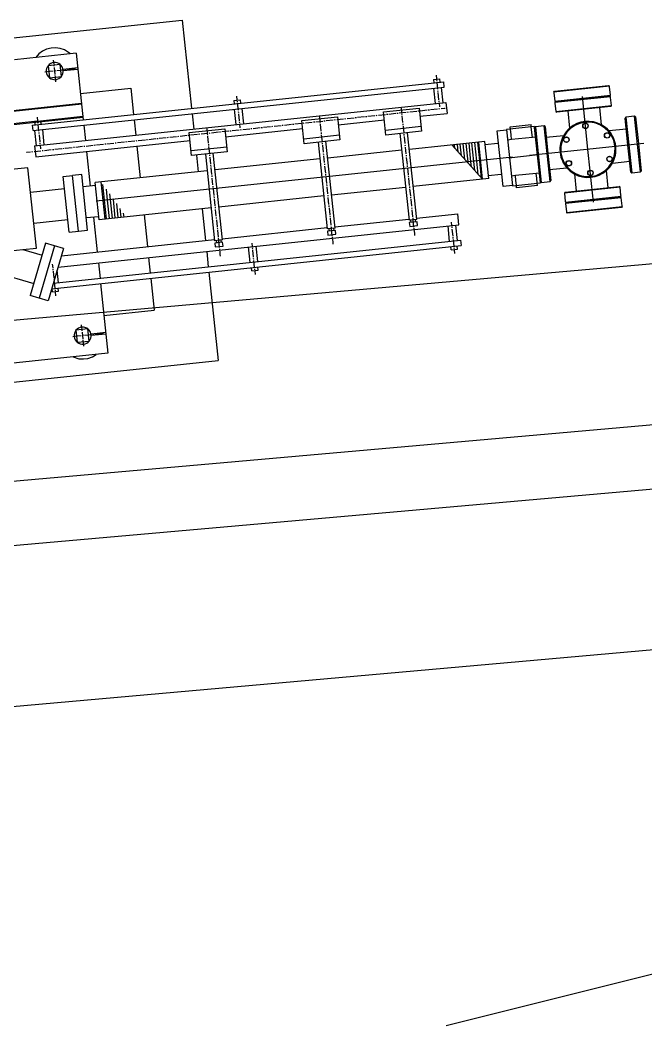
# Model space of a CAD drawing. Extents: x -50 to 48714, y -13211 to 6743.
# Drawn here: x 27629 to 28406, y -68 to 1180 of the extents above; entities that cross this region are included whole.
import ezdxf

# ---------------------------------------------------------------- set-up
doc = ezdxf.new("R2010")
doc.units = 0
doc.header["$LTSCALE"] = 50
doc.linetypes.add('UE46_HMI$0$DASH_CENTER', pattern=[36, 24, -3, 6, -3])
doc.layers.get('0').update_dxf_attribs({"linetype": 'CONTINUOUS'})
for name, color, linetype in [('UE46_HMI$0$1', 7, 'CONTINUOUS'), ('UE46_HMI$0$AUTOVUE_4', 7, 'CONTINUOUS'), ('UE46_HMI$0$AUTOVUE_5', 7, 'CONTINUOUS'), ('UE46_HMI$0$AUTOVUE_8', 7, 'CONTINUOUS'), ('UE46_HMI$0$MEDIENVERSORGUN', 40, 'CONTINUOUS')]:
    doc.layers.add(name, color=color, linetype=linetype)

# ---------------------------------------------------------------- blocks, each defined once
blk = doc.blocks.new('UE46_HMI$0$VAT_PNEUMATIKA0')
at = {"layer": 'UE46_HMI$0$1', "color": 4, "linetype": 'UE46_HMI$0$DASH_CENTER'}
blk.add_line((11235.6, 1009.3), (11272.4, 1013.2), dxfattribs=at)
at = {"layer": 'UE46_HMI$0$AUTOVUE_8', "color": 7, "linetype": 'CONTINUOUS'}
for p, q in [((11237.5, 1047.8), (11263.4, 1050.5)), ((11263.7, 1047.5), (11263.4, 1050.5)), ((11267.7, 1047.9), (11232.9, 1044.3)), ((11232.9, 1044.3), (11240.2, 974.6)), ((11237.9, 1044.8), (11237.5, 1047.8)), ((11238.6, 1037.8), (11237.9, 1044.8)), ((11239.2, 1031.9), (11238.6, 1037.8)), ((11264.4, 1040.6), (11263.7, 1047.5)), ((11265.1, 1034.6), (11264.4, 1040.6)), ((11275, 978.3), (11267.7, 1047.9)), ((11239.2, 1031.9), (11234.2, 1031.3)), ((11265.1, 1034.6), (11239.2, 1031.9)), ((11269.1, 1035), (11265.1, 1034.6)), ((11243.9, 987.1), (11239, 986.6)), ((11269.8, 989.8), (11243.9, 987.1)), ((11244.6, 981.1), (11243.9, 987.1)), ((11273.8, 990.3), (11269.8, 989.8)), ((11270.4, 983.9), (11269.8, 989.8)), ((11240.2, 974.6), (11275, 978.3)), ((11245.2, 975.2), (11244.6, 981.1)), ((11245.5, 972.2), (11245.2, 975.2)), ((11271.4, 974.9), (11245.5, 972.2)), ((11271.1, 977.9), (11270.4, 983.9)), ((11271.4, 974.9), (11271.1, 977.9))]:
    blk.add_line(p, q, dxfattribs=at)
blk = doc.blocks.new('UE46_HMI$0$KREUZST_CK_CF41')
at = {"layer": 'UE46_HMI$0$1', "color": 7, "linetype": 'CONTINUOUS'}
for p, q in [((11292.5, 1091.8), (11359.6, 1098.9)), ((11359.6, 1098.9), (11360.7, 1098)), ((11360.7, 1098), (11291.6, 1090.7)), ((11291.6, 1090.7), (11292.5, 1091.8)), ((11291.6, 1090.7), (11291.7, 1089.9)), ((11291.7, 1089.9), (11291.7, 1089.9)), ((11291.7, 1089.9), (11292.7, 1079.7)), ((11292.7, 1079.7), (11361.9, 1087)), ((11293.9, 1078.8), (11361, 1085.9)), ((11360.8, 1097.2), (11360.7, 1098)), ((11360.8, 1097.2), (11360.8, 1097.2)), ((11361.9, 1087), (11360.8, 1097.2)), ((11361, 1085.9), (11361.9, 1087)), ((11361, 1085.9), (11362.1, 1085)), ((11292.7, 1079.7), (11293.8, 1078.8)), ((11362.1, 1085), (11293, 1077.7)), ((11293, 1077.7), (11293.9, 1078.8)), ((11293, 1077.7), (11293, 1077)), ((11293, 1077), (11293, 1077)), ((11293, 1077), (11294.1, 1066.8)), ((11294.1, 1066.8), (11363.2, 1074.1)), ((11362.1, 1084.2), (11362.1, 1085)), ((11362.2, 1084.2), (11362.1, 1084.2)), ((11363.2, 1074.1), (11362.2, 1084.2)), ((11362.3, 1073), (11363.2, 1074.1)), ((11294.1, 1066.8), (11295.2, 1065.9)), ((11362.3, 1073), (11295.2, 1065.9)), ((11308.9, 1067.4), (11311.1, 1045.9)), ((11350.9, 1050.1), (11348.7, 1071.6)), ((11392, 1060.8), (11381.1, 1059.6)), ((11395.7, 1025.6), (11392, 1060.8)), ((11393.1, 1059.9), (11392, 1060.8)), ((11279.7, 1048.9), (11268.7, 1047.8)), ((11283.3, 1014.4), (11279.7, 1048.9)), ((11280.8, 1048.1), (11279.7, 1048.9)), ((11381.1, 1059.6), (11380.2, 1058.5)), ((11383.7, 1025.1), (11380.2, 1058.5)), ((11381.1, 1059.6), (11384.7, 1025.2)), ((11393.1, 1059.9), (11396.6, 1027.2)), ((11268.7, 1047.8), (11267.8, 1046.7)), ((11271.4, 1012.4), (11267.8, 1046.7)), ((11268.7, 1047.8), (11272.3, 1014)), ((11280.8, 1048.1), (11284.3, 1014.5)), ((11303.7, 1036.6), (11282.2, 1034.4)), ((11381.6, 1044.9), (11360.2, 1042.6)), ((11368.5, 1024.1), (11367.5, 1024)), ((11387.3, 991.4), (11383.7, 1025.1)), ((11384.7, 1025.2), (11388.4, 990.5)), ((11399.3, 991.7), (11395.7, 1025.6)), ((11396.6, 1027.2), (11400.2, 992.8)), ((11274.9, 979.6), (11271.4, 1012.4)), ((11272.3, 1014), (11276, 978.7)), ((11286.9, 979.8), (11283.3, 1014.4)), ((11284.3, 1014.5), (11287.8, 980.9)), ((11300.4, 1016.9), (11299.4, 1016.8)), ((11299.5, 1015.3), (11300.5, 1015.4)), ((11367.7, 1022.5), (11368.6, 1022.6)), ((11356, 1001.9), (11356, 1001.9)), ((11364.4, 1002.8), (11385.8, 1005.1)), ((11286.4, 994.6), (11307.9, 996.9)), ((11316.2, 997.7), (11316.2, 997.7)), ((11317.1, 989.4), (11319.4, 967.9)), ((11359.2, 972.1), (11356.9, 993.6)), ((11387.3, 991.4), (11388.4, 990.5)), ((11388.4, 990.5), (11399.3, 991.7)), ((11399.3, 991.7), (11400.2, 992.8)), ((11274.9, 979.6), (11276, 978.7)), ((11276, 978.7), (11286.9, 979.8)), ((11286.9, 979.8), (11287.8, 980.9)), ((11305.7, 966.5), (11372.8, 973.5)), ((11373.9, 972.7), (11372.8, 973.5)), ((11373.9, 972.7), (11304.8, 965.4)), ((11305.7, 966.5), (11304.8, 965.4)), ((11304.8, 965.4), (11305.9, 955.2)), ((11306, 954.4), (11375.1, 961.7)), ((11375, 962.5), (11373.9, 972.7)), ((11375.1, 961.7), (11374.2, 960.6)), ((11375, 962.5), (11375, 962.5)), ((11375.1, 961.7), (11375, 962.5)), ((11305.9, 955.2), (11306, 954.4)), ((11305.9, 955.2), (11305.9, 955.2)), ((11307.1, 953.5), (11306, 954.4)), ((11375.3, 959.7), (11306.2, 952.4)), ((11307.1, 953.5), (11306.2, 952.4)), ((11306.2, 952.4), (11307.2, 942.3)), ((11374.2, 960.6), (11307.1, 953.5)), ((11307.3, 941.5), (11376.4, 948.8)), ((11375.3, 959.7), (11374.2, 960.6)), ((11376.4, 949.6), (11375.3, 959.7)), ((11376.4, 948.8), (11375.5, 947.7)), ((11376.3, 949.6), (11376.4, 949.6)), ((11376.4, 948.8), (11376.3, 949.6)), ((11307.2, 942.3), (11307.3, 941.5)), ((11307.2, 942.3), (11307.2, 942.3)), ((11308.4, 940.6), (11307.3, 941.5)), ((11375.5, 947.7), (11308.4, 940.6))]:
    blk.add_line(p, q, dxfattribs=at)
at = {"layer": 'UE46_HMI$0$1', "color": 4, "linetype": 'UE46_HMI$0$DASH_CENTER'}
for p, q in [((11334.4, 1015.8), (11327.1, 1085.4)), ((11403.2, 1027), (11261.6, 1012.1)), ((11340.9, 954.1), (11333.6, 1023.7))]:
    blk.add_line(p, q, dxfattribs=at)
at = {"layer": 'UE46_HMI$0$1', "color": 7, "linetype": 'CONTINUOUS'}
for centre, radius in [((11330.9, 1048.9), 3.4), ((11330.9, 1048.9), 3.2), ((11357.8, 1037), 3.4), ((11357.8, 1037), 3.2), ((11307.2, 1031.7), 3.4), ((11307.2, 1031.7), 3.2), ((11360.8, 1007.8), 3.4), ((11360.8, 1007.8), 3.2), ((11310.3, 1002.5), 3.4), ((11310.3, 1002.5), 3.2), ((11337.1, 990.5), 3.4), ((11337.1, 990.5), 3.2)]:
    blk.add_circle(centre, radius, dxfattribs=at)
for radius, start, end in [(33.8, 7.2941, -175.2526), (34.8, 60.8833, 131.1582), (34.8, 41.1582, 60.8833), (34.8, 150.8833, -175.216), (34.8, 131.1582, 150.8833), (34.8, 7.2574, 41.1582), (34.8, 4.784, 7.2574), (34.8, -175.216, -172.7426), (34.8, -172.7426, -138.8418), (33.8, -172.7059, 4.7474), (34.8, -29.1167, 4.784), (34.8, -48.8418, -29.1167), (34.8, -138.8418, -119.1167), (34.8, -119.1167, -48.8418)]:
    blk.add_arc((11334, 1019.7), radius, start, end, dxfattribs=at)
blk = doc.blocks.new('UE46_HMI')
at = {"layer": 'UE46_HMI$0$1', "color": 7, "linetype": 'CONTINUOUS'}
for p, q in [((11232.9, 1043.9), (11240.2, 974.8)), ((9963.8, 661.5), (10875, 757.6))]:
    blk.add_line(p, q, dxfattribs=at)
at = {"layer": 'UE46_HMI$0$1', "color": 4, "linetype": 'UE46_HMI$0$DASH_CENTER'}
blk.add_line((11240.4, 1009.8), (10723.5, 955.3), dxfattribs=at)
at = {"layer": 'UE46_HMI$0$AUTOVUE_4', "color": 4, "linetype": 'CONTINUOUS'}
for p, q in [((11168.9, 1020.9), (11168.5, 1025.4)), ((11172.9, 1016.3), (11171.9, 1025.8)), ((11177.1, 1011.6), (11175.5, 1026.2)), ((11181.2, 1007), (11179.1, 1026.6)), ((11185.2, 1004), (11182.7, 1027)), ((11188.8, 1004.3), (11186.4, 1027.3)), ((11192.4, 1004.7), (11190, 1027.7)), ((11196, 1005.1), (11193.6, 1028.1)), ((11199.6, 1005.5), (11197.2, 1028.5)), ((11185.3, 1002.5), (11185.2, 1004)), ((11189.5, 997.9), (11188.8, 1004.3)), ((11193.6, 993.3), (11192.4, 1004.7)), ((11197.7, 988.6), (11196, 1005.1)), ((11201.9, 984), (11199.6, 1005.5))]:
    blk.add_line(p, q, dxfattribs=at)
at = {"layer": 'UE46_HMI$0$AUTOVUE_5', "color": 4, "linetype": 'CONTINUOUS'}
for p, q in [((10670.7, 1129.9), (10670.7, 1130.2)), ((10671.2, 1125.5), (10670.7, 1129.9)), ((10671.5, 1122.7), (10671.3, 1124)), ((10665.8, 1116.2), (10659.6, 1115.5)), ((10670.2, 1116.6), (10665.8, 1116.2)), ((10672.5, 1112.6), (10671.6, 1121.2)), ((10673, 1116.9), (10671.7, 1116.8)), ((10672.9, 1109.6), (10672.7, 1111.1)), ((10683.1, 1118), (10674.5, 1117.1)), ((10685.9, 1118.3), (10684.6, 1118.1)), ((10691.8, 1118.9), (10687.4, 1118.4)), ((10697.9, 1119.5), (10691.8, 1118.9)), ((11145.4, 1111.7), (11145.4, 1111.6)), ((11145.4, 1111.6), (11145.9, 1107.2)), ((10673.5, 1103.9), (10673, 1108.3)), ((10673.5, 1103.4), (10673.5, 1103.9)), ((11146.1, 1105.7), (11146.2, 1104.4)), ((11146.4, 1102.9), (11147.3, 1094.3)), ((11147.4, 1092.8), (11147.6, 1091.5)), ((11147.7, 1090), (11148.6, 1081.2)), ((10897.8, 1085.6), (10897.8, 1085.5)), ((10897.8, 1085.5), (10898.3, 1081.1)), ((10898.4, 1079.6), (10898.6, 1078.3)), ((10898.7, 1076.8), (10899.7, 1068.2)), ((11148.8, 1079.9), (11148.9, 1078.4)), ((11149.1, 1077), (11149.6, 1072.7)), ((10899.8, 1066.7), (10900, 1065.3)), ((10900.1, 1063.8), (10901, 1055.1)), ((11000.5, 1061.2), (11000.7, 1059.4)), ((11060.9, 1060.7), (11069.6, 1061.7)), ((11070.9, 1061.8), (11072.4, 1062)), ((11073.9, 1062.1), (11082.5, 1063)), ((11084, 1063.2), (11085.4, 1063.3)), ((11086.9, 1063.5), (11095.4, 1064.4)), ((11096.9, 1064.5), (11098.4, 1064.7)), ((11099.8, 1064.8), (11108.5, 1065.8)), ((11101.9, 1071.9), (11102.1, 1070.1)), ((11102.1, 1070.1), (11102.6, 1065.7)), ((11102.7, 1064.2), (11102.9, 1062.9)), ((11103, 1061.4), (11103.9, 1052.8)), ((11109.9, 1065.9), (11111.4, 1066.1)), ((11112.7, 1066.2), (11121.4, 1067.1)), ((11122.8, 1067.3), (11124.3, 1067.4)), ((11125.8, 1067.6), (11134.3, 1068.5)), ((11135.8, 1068.6), (11137.2, 1068.8)), ((11138.7, 1068.9), (11147.3, 1069.9)), ((11148.8, 1070), (11150.1, 1070.2)), ((11149.6, 1072.7), (11149.6, 1072.4)), ((11151.6, 1070.3), (11156, 1070.8)), ((11156, 1070.8), (11156.6, 1070.8)), ((10650.2, 1059.5), (10650.2, 1059.4)), ((10650.2, 1059.4), (10650.7, 1055)), ((10650.8, 1053.5), (10651, 1052.1)), ((10651.1, 1050.6), (10652, 1042.1)), ((10901.2, 1053.8), (10901.3, 1052.3)), ((10901.5, 1050.9), (10901.9, 1046.6)), ((10941.4, 1048.1), (10942.9, 1048.3)), ((10944.3, 1048.4), (10953, 1049.4)), ((10954.3, 1049.5), (10955.8, 1049.7)), ((10957.2, 1049.8), (10965.9, 1050.7)), ((10967.4, 1050.9), (10968.8, 1051)), ((10970.3, 1051.2), (10978.8, 1052.1)), ((10980.3, 1052.2), (10981.7, 1052.4)), ((10983.2, 1052.5), (10991.8, 1053.5)), ((10993.3, 1053.6), (10994.8, 1053.8)), ((10996.1, 1053.9), (11004.8, 1054.8)), ((11000.7, 1059.4), (11001.2, 1055)), ((11001.3, 1053.5), (11001.5, 1052.2)), ((11001.6, 1050.7), (11002.5, 1042.1)), ((11006.2, 1055), (11007.7, 1055.1)), ((11009, 1055.3), (11017.7, 1056.2)), ((11019.2, 1056.4), (11020.6, 1056.5)), ((11022.1, 1056.7), (11030.7, 1057.6)), ((11032.2, 1057.7), (11033.5, 1057.9)), ((11035, 1058), (11043.6, 1058.9)), ((11045.1, 1059.1), (11046.6, 1059.2)), ((11047.9, 1059.4), (11056.7, 1060.3)), ((11058, 1060.4), (11059.5, 1060.6)), ((11104.1, 1051.3), (11104.3, 1049.8)), ((11104.4, 1048.5), (11105.3, 1039.8)), ((10652.2, 1040.6), (10652.3, 1039.2)), ((10652.5, 1037.7), (10653.4, 1029)), ((10824.8, 1035.8), (10826.3, 1036)), ((10827.7, 1036.1), (10836.4, 1037.1)), ((10837.7, 1037.2), (10839.2, 1037.4)), ((10840.6, 1037.5), (10849.3, 1038.4)), ((10850.7, 1038.6), (10852.2, 1038.7)), ((10853.7, 1038.9), (10862.2, 1039.8)), ((10860.6, 1046.5), (10860.8, 1044.7)), ((10860.8, 1044.7), (10861.3, 1040.3)), ((10861.4, 1038.8), (10861.6, 1037.4)), ((10861.7, 1035.9), (10862.6, 1027.4)), ((10863.7, 1039.9), (10865.1, 1040.1)), ((10866.6, 1040.2), (10875.2, 1041.2)), ((10876.7, 1041.3), (10878, 1041.5)), ((10879.5, 1041.6), (10888.2, 1042.5)), ((10889.6, 1042.7), (10891.1, 1042.8)), ((10892.4, 1043), (10901.2, 1043.9)), ((10901.9, 1046.6), (10902, 1046.3)), ((10902.5, 1044), (10904, 1044.2)), ((10905.5, 1044.4), (10914.1, 1045.3)), ((10915.6, 1045.4), (10916.9, 1045.6)), ((10918.4, 1045.7), (10927, 1046.6)), ((10928.5, 1046.8), (10929.8, 1046.9)), ((10931.4, 1047.1), (10939.9, 1048)), ((11002.7, 1040.6), (11002.8, 1039.1)), ((11003, 1037.8), (11003.9, 1029.1)), ((11105.5, 1038.4), (11105.6, 1036.9)), ((10653.6, 1027.7), (10653.7, 1026.2)), ((10653.9, 1024.8), (10654.3, 1020.4)), ((10698.2, 1022.5), (10706.7, 1023.4)), ((10708.2, 1023.5), (10709.6, 1023.7)), ((10711.1, 1023.8), (10719.6, 1024.8)), ((10721.1, 1024.9), (10722.6, 1025.1)), ((10724, 1025.2), (10732.7, 1026.1)), ((10734.1, 1026.3), (10735.6, 1026.4)), ((10736.9, 1026.6), (10745.6, 1027.5)), ((10747, 1027.6), (10748.5, 1027.8)), ((10750, 1028), (10758.6, 1028.9)), ((10760.1, 1029), (10761.4, 1029.2)), ((10762.9, 1029.3), (10771.5, 1030.2)), ((10773, 1030.4), (10774.5, 1030.5)), ((10775.8, 1030.7), (10784.6, 1031.6)), ((10785.9, 1031.7), (10787.4, 1031.9)), ((10788.8, 1032), (10797.5, 1033)), ((10798.8, 1033.1), (10800.3, 1033.3)), ((10801.8, 1033.4), (10810.4, 1034.3)), ((10811.9, 1034.5), (10813.3, 1034.6)), ((10814.8, 1034.8), (10823.3, 1035.7)), ((10862.8, 1025.9), (10862.9, 1024.4)), ((11004, 1027.7), (11004.2, 1026.2)), ((11004.3, 1024.8), (11005.3, 1016.1)), ((11105.8, 1035.5), (11106.7, 1026.8)), ((11106.8, 1025.3), (11107, 1024)), ((10637, 1016), (10637.6, 1016.1)), ((10637.6, 1016.1), (10642, 1016.6)), ((10643.5, 1016.7), (10644.8, 1016.9)), ((10646.3, 1017), (10654.9, 1017.9)), ((10654.3, 1020.4), (10654.3, 1020.1)), ((10656.4, 1018.1), (10657.7, 1018.2)), ((10659.2, 1018.4), (10667.8, 1019.3)), ((10669.3, 1019.4), (10670.8, 1019.6)), ((10672.2, 1019.7), (10680.9, 1020.7)), ((10682.2, 1020.8), (10683.7, 1021)), ((10685.1, 1021.1), (10693.8, 1022)), ((10695.3, 1022.2), (10696.7, 1022.3)), ((10863.1, 1023), (10864, 1014.3)), ((10864.2, 1012.9), (10864.3, 1011.4)), ((11005.4, 1014.6), (11005.6, 1013.3)), ((11005.7, 1011.8), (11006.6, 1003.2)), ((11107.1, 1022.5), (11108, 1013.9)), ((11108.2, 1012.4), (11108.3, 1011.1)), ((10864.5, 1010.1), (10865.4, 1001.4)), ((10865.5, 999.9), (10865.7, 998.5)), ((11006.8, 1001.7), (11006.9, 1000.4)), ((11007.1, 998.9), (11008, 990.3)), ((11108.5, 1009.6), (11109.4, 1001)), ((11109.6, 999.5), (11109.7, 998)), ((10865.8, 997), (10866.7, 988.5)), ((10866.9, 987), (10867, 985.6)), ((11008.1, 988.8), (11008.3, 987.3)), ((11008.4, 985.9), (11009.4, 977.2)), ((11109.9, 996.6), (11110.8, 987.9)), ((11110.9, 986.6), (11111.1, 985.1)), ((10867.2, 984.1), (10868.1, 975.5)), ((10868.3, 974), (10868.4, 972.5)), ((11009.5, 975.9), (11009.7, 974.4)), ((11111.2, 983.7), (11112.1, 975)), ((11112.3, 973.6), (11112.4, 972.1)), ((10868.6, 971.2), (10869.5, 962.5)), ((10869.6, 961.1), (10869.8, 959.6)), ((11009.8, 973), (11010.7, 964.3)), ((11010.9, 962.9), (11011, 961.4)), ((11112.6, 970.6), (11113.5, 962.1)), ((10869.9, 958.3), (10870.8, 949.5)), ((11011.2, 959.9), (11012.1, 951.4)), ((11012.2, 949.9), (11012.4, 948.5)), ((11113.7, 960.6), (11113.8, 959.2)), ((11114, 957.7), (11114.9, 949.1)), ((10871, 948.2), (10871.1, 946.7)), ((10871.3, 945.2), (10872.2, 936.6)), ((11012.6, 947), (11013.5, 938.5)), ((11013.6, 937), (11013.8, 935.4)), ((11115, 947.6), (11115.2, 946.1)), ((11115.3, 944.8), (11116.3, 936.1)), ((10872.4, 935.1), (10872.5, 933.8)), ((10872.7, 932.3), (10873.6, 923.7)), ((11013.9, 934.1), (11014.8, 925.4)), ((11015, 924), (11015.1, 922.5)), ((11116.4, 934.7), (11116.6, 933.2)), ((11116.7, 931.9), (11117.6, 923.2)), ((11164.7, 929.3), (11164.7, 929.5)), ((11165.1, 925), (11164.7, 929.3)), ((10873.7, 922.2), (10873.9, 920.7)), ((10874, 919.3), (10874.9, 910.6)), ((11015.3, 921.2), (11016.2, 912.5)), ((11016.3, 911.1), (11016.5, 909.6)), ((11117.8, 921.8), (11117.9, 920.3)), ((11118.1, 918.8), (11118.5, 914.6)), ((11118.5, 914.6), (11118.7, 912.8)), ((11165.4, 922.1), (11165.3, 923.5)), ((11166.5, 912.1), (11165.6, 920.6)), ((10875.1, 909.3), (10875.2, 907.8)), ((10875.4, 906.4), (10876.3, 897.7)), ((10917.1, 903.2), (10917, 903.4)), ((10917.5, 898.9), (10917.1, 903.2)), ((11016.7, 908.1), (11017.1, 903.9)), ((11017.1, 903.9), (11017.3, 902.1)), ((11166.8, 909.2), (11166.6, 910.6)), ((11167.9, 899.1), (11167, 907.7)), ((10876.5, 896.4), (10876.6, 894.9)), ((10876.8, 893.3), (10877.2, 889.1)), ((10877.2, 889.1), (10877.4, 887.3)), ((10917.8, 896), (10917.7, 897.4)), ((10918.9, 885.9), (10918, 894.5)), ((11168.2, 896.1), (11168, 897.6)), ((11168.8, 890.4), (11168.3, 894.8)), ((11168.8, 890.3), (11168.8, 890.4)), ((10669.4, 877.1), (10669.4, 877.3)), ((10669.9, 872.7), (10669.4, 877.1)), ((10919.2, 883.1), (10919, 884.4)), ((10920.2, 873), (10919.3, 881.6)), ((10670.2, 869.9), (10670.1, 871.2)), ((10671.3, 859.8), (10670.4, 868.4)), ((10920.6, 870), (10920.4, 871.5)), ((10921.2, 864.3), (10920.7, 868.7)), ((10921.2, 864.2), (10921.2, 864.3)), ((10671.6, 857), (10671.4, 858.3)), ((10672.6, 846.9), (10671.7, 855.5)), ((10672.9, 843.9), (10672.8, 845.4)), ((10673.5, 838.2), (10673.1, 842.5)), ((10673.6, 838), (10673.5, 838.2)), ((10705.4, 801.6), (10705.3, 802)), ((10705.8, 797.2), (10705.4, 801.6)), ((10700.4, 787.8), (10694.3, 787.2)), ((10704.8, 788.3), (10700.4, 787.8)), ((10706.1, 794.4), (10706, 795.9)), ((10707.2, 784.3), (10706.3, 792.9)), ((10707.6, 788.6), (10706.3, 788.5)), ((10717.7, 789.7), (10709.1, 788.8)), ((10720.6, 790), (10719.2, 789.8)), ((10726.4, 790.6), (10722.1, 790.1)), ((10732.6, 791.2), (10726.4, 790.6)), ((10707.5, 781.5), (10707.3, 782.8)), ((10708.1, 775.6), (10707.6, 779.9)), ((10708.1, 775.3), (10708.1, 775.6))]:
    blk.add_line(p, q, dxfattribs=at)
at = {"layer": 'UE46_HMI$0$AUTOVUE_8', "color": 7, "linetype": 'CONTINUOUS'}
for p, q in [((10461, 1141), (10830.4, 1180)), ((10830.4, 1180), (10842, 1070.6)), ((10698.8, 1138.9), (10622, 1130.8)), ((10652.3, 1138), (10648.6, 1133.6)), ((10656.8, 1141.3), (10652.3, 1138)), ((10662, 1143.9), (10656.8, 1141.3)), ((10667.4, 1145.3), (10662, 1143.9)), ((10673, 1145.6), (10667.4, 1145.3)), ((10678.7, 1144.9), (10673, 1145.6)), ((10684.1, 1143.1), (10678.7, 1144.9)), ((10691.4, 1138.1), (10684.1, 1143.1)), ((10698.8, 1138.9), (10707.5, 1056.4)), ((10663.8, 1123.4), (10662.6, 1121.7)), ((10678.7, 1125), (10663.8, 1123.4)), ((10665.3, 1124.9), (10663.8, 1123.4)), ((10663.8, 1123.4), (10665.4, 1108.5)), ((10667, 1126.2), (10665.3, 1124.9)), ((10668.9, 1127), (10667, 1126.2)), ((10671, 1127.3), (10668.9, 1127)), ((10673, 1127.4), (10671, 1127.3)), ((10675, 1127), (10673, 1127.4)), ((10677, 1126.1), (10675, 1127)), ((10678.7, 1125), (10677, 1126.1)), ((10680.2, 1123.6), (10678.7, 1125)), ((10680.3, 1110.1), (10678.7, 1125)), ((10681.3, 1121.9), (10680.2, 1123.6)), ((10661.5, 1117.7), (10661.4, 1115.7)), ((10661.4, 1115.7), (10662, 1113.6)), ((10661.9, 1119.8), (10661.5, 1117.7)), ((10662.6, 1121.7), (10661.9, 1119.8)), ((10662, 1113.6), (10662.8, 1111.7)), ((10662.8, 1111.7), (10663.9, 1110)), ((10680.3, 1110.1), (10681.4, 1111.9)), ((10682.6, 1117.9), (10681.3, 1121.9)), ((10681.4, 1111.9), (10682.1, 1113.8)), ((10682.1, 1113.8), (10682.5, 1115.8)), ((10700.7, 1120.7), (10682.5, 1118.8)), ((10682.5, 1115.8), (10682.6, 1117.9)), ((10700.9, 1118.8), (10682.7, 1116.9)), ((10644.4, 1049.8), (11154.9, 1103.6)), ((10663.9, 1110), (10665.4, 1108.5)), ((10665.4, 1108.5), (10680.3, 1110.1)), ((10665.4, 1108.5), (10667.2, 1107.3)), ((10667.2, 1107.3), (10669.1, 1106.6)), ((10669.1, 1106.6), (10671.1, 1106.2)), ((10671.1, 1106.2), (10673.2, 1106.1)), ((10673.2, 1106.1), (10675.2, 1106.7)), ((10675.2, 1106.7), (10677, 1107.5)), ((10677, 1107.5), (10678.9, 1108.6)), ((10678.9, 1108.6), (10680.3, 1110.1)), ((11142.1, 1106.2), (11149.7, 1107)), ((11142.1, 1106.2), (11142.5, 1102.3)), ((11149.7, 1107), (11150.1, 1103.1)), ((11155.7, 1096.9), (11154.9, 1103.6)), ((10645.1, 1043), (11155.7, 1096.9)), ((10704.1, 1089), (10766.4, 1095.6)), ((10766.4, 1095.6), (10769.8, 1063)), ((11142.3, 1095.5), (11144.3, 1076.4)), ((11151.9, 1096.5), (11153.9, 1077.4)), ((10705.4, 1076.6), (10484.8, 1053.3)), ((10705.5, 1075.7), (10496.5, 1053.6)), ((10647.1, 1023.9), (11157.7, 1077.8)), ((10894.4, 1080.1), (10902.1, 1080.9)), ((10894.4, 1080.1), (10894.9, 1076.2)), ((10902.1, 1080.9), (10902.5, 1077)), ((11157.7, 1077.8), (11159.1, 1064.3)), ((10842.7, 1063.9), (10844.7, 1044.8)), ((10894.7, 1069.3), (10896.7, 1050.3)), ((10904.3, 1070.4), (10906.3, 1051.3)), ((11080.2, 1066.1), (11124.4, 1070.8)), ((11083.2, 1037.4), (11080.2, 1066.1)), ((11124.4, 1070.8), (11127.4, 1042.1)), ((11125.4, 1060.7), (11159.1, 1064.3)), ((10646.8, 1054), (10498.1, 1038.3)), ((10707.2, 1059.3), (10498.2, 1037.2)), ((10645.1, 1043), (10644.4, 1049.8)), ((10646.8, 1054), (10654.5, 1054.8)), ((10654.5, 1054.8), (10646.8, 1054)), ((10646.8, 1054), (10647.2, 1050.1)), ((10707.1, 1060.3), (10654.5, 1054.8)), ((10654.5, 1054.8), (10654.9, 1050.9)), ((10708.2, 1049.7), (10710.2, 1030.6)), ((10770.6, 1056.3), (10772.6, 1037.2)), ((10978.8, 1055.4), (11023, 1060.1)), ((10981.8, 1026.7), (10978.8, 1055.4)), ((11023, 1060.1), (11026, 1031.4)), ((11024, 1050), (11081.3, 1056.1)), ((10647.1, 1043.2), (10649.1, 1024.1)), ((10656.7, 1044.2), (10658.7, 1025.2)), ((10838.9, 1040.7), (10883.1, 1045.3)), ((10841.9, 1012), (10838.9, 1040.7)), ((10883.1, 1045.3), (10886.1, 1016.6)), ((10884.1, 1035.3), (10979.8, 1045.4)), ((11025.4, 1037.1), (10981.2, 1032.4)), ((11126.8, 1047.8), (11082.6, 1043.1)), ((11127.4, 1042.1), (11083.2, 1037.4)), ((11100.5, 1039.2), (11111.9, 931.7)), ((11121.5, 932.7), (11110.1, 1040.3)), ((11221.3, 1042.7), (11232.9, 1043.9)), ((11228.6, 973.6), (11221.3, 1042.7)), ((10647.1, 1023.9), (10648.5, 1010.4)), ((10648.5, 1010.4), (10840, 1030.6)), ((10774, 1023.6), (10778.1, 984.3)), ((11026, 1031.4), (10981.8, 1026.7)), ((10999.1, 1028.5), (11010.4, 921)), ((11020.1, 922), (11008.7, 1029.6)), ((11206, 1029.4), (11112.3, 1019.5)), ((11165.2, 1025.1), (11203.2, 982.6)), ((11203.2, 982.6), (11198.4, 1028.6)), ((11210.9, 983.4), (11206, 1029.4)), ((11206.4, 1025.7), (11221.8, 1027.3)), ((10711.6, 1017.1), (10716.2, 973.9)), ((10885.5, 1022.3), (10841.3, 1017.7)), ((10886.1, 1016.6), (10841.9, 1012)), ((10848.1, 1012.6), (10850.3, 991.9)), ((10859.2, 1013.8), (10870.5, 906.2)), ((10880.2, 907.2), (10868.8, 1014.8)), ((11102.7, 1018.5), (11010.9, 1008.8)), ((11001.3, 1007.8), (10871, 994.1)), ((10638.7, 996.8), (10513.9, 983.6)), ((10649.3, 897), (10638.7, 996.8)), ((10682.6, 985.9), (10694.1, 987.1)), ((10689.9, 916.8), (10682.6, 985.9)), ((10705.6, 988.3), (10694.1, 987.1)), ((10701.4, 918), (10694.1, 987.1)), ((10712.8, 919.2), (10705.6, 988.3)), ((10861.4, 993.1), (10722.1, 978.4)), ((11210.5, 987.2), (11225.8, 988.8)), ((10722.5, 974.6), (10707.2, 973)), ((10727, 932.4), (10722.1, 978.4)), ((10734.6, 933.2), (10729.8, 979.2)), ((10734, 956.4), (10731.9, 976.2)), ((11210.9, 983.4), (11117.2, 973.5)), ((11240.2, 974.8), (11228.6, 973.6)), ((10684.2, 970.6), (10642, 966.1)), ((10737.6, 956.8), (10736.2, 970.3)), ((10741.2, 957.1), (10740.4, 964.4)), ((11006.1, 961.8), (10875.9, 948.1)), ((11107.5, 972.5), (11015.7, 962.9)), ((10736.4, 933.4), (10734, 956.4)), ((10740, 933.8), (10737.6, 956.8)), ((10743.6, 934.2), (10741.2, 957.1)), ((10744.8, 957.5), (10744.7, 958.3)), ((10747.2, 934.5), (10744.8, 957.5)), ((10750.8, 934.9), (10749, 952.3)), ((10726.6, 936.1), (10711.2, 934.5)), ((10866.2, 947.1), (10727, 932.4)), ((10754.5, 935.3), (10753.3, 946.4)), ((10758.1, 935.7), (10757.6, 940.3)), ((10783, 938.3), (10787.2, 898.9)), ((10855.1, 945.9), (10859.3, 906.5)), ((11121.3, 934.2), (11172.3, 939.6)), ((11173.7, 926), (11172.3, 939.6)), ((10688.2, 932.1), (10646, 927.7)), ((10676.2, 873.6), (11173.7, 926)), ((10720.2, 935.5), (10724.8, 892.4)), ((11019.9, 923.5), (11111.7, 933.2)), ((11121.5, 932.7), (11111.9, 931.7)), ((11121.8, 929.8), (11112.2, 928.8)), ((11112.2, 928.8), (11112.7, 924)), ((11112.7, 924), (11122.3, 925)), ((11113.8, 931.9), (11114.1, 929)), ((11119.5, 932.5), (11119.8, 929.6)), ((11122.3, 925), (11121.8, 929.8)), ((11162.3, 905.4), (11160.3, 924.6)), ((11171.9, 906.4), (11169.9, 925.6)), ((10689.9, 916.8), (10701.4, 918)), ((10701.4, 918), (10712.8, 919.2)), ((10880, 908.7), (11010.3, 922.5)), ((11020.1, 922), (11010.4, 921)), ((11020.4, 919.1), (11010.7, 918.1)), ((11010.7, 918.1), (11011.2, 913.3)), ((11011.2, 913.3), (11020.9, 914.3)), ((11012.4, 921.2), (11012.7, 918.3)), ((11018.1, 921.8), (11018.4, 918.9)), ((11020.9, 914.3), (11020.4, 919.1)), ((10660.6, 903.1), (10641.6, 838.2)), ((10671.7, 899.8), (10652.8, 834.9)), ((10682.9, 896.6), (10660.6, 903.1)), ((10668.2, 846.6), (11176.4, 900.2)), ((10670.4, 853.5), (11175.7, 906.8)), ((10680.3, 887.7), (10870.4, 907.7)), ((10880.2, 907.2), (10870.5, 906.2)), ((10880.5, 904.4), (10870.9, 903.4)), ((10870.9, 903.4), (10871.4, 898.6)), ((10871.4, 898.6), (10881, 899.6)), ((10872.4, 906.4), (10872.7, 903.5)), ((10878.2, 907), (10878.5, 904.2)), ((10881, 899.6), (10880.5, 904.4)), ((10924.3, 880.3), (10922.3, 899.5)), ((11164.3, 895), (11163.9, 898.9)), ((11172, 895.8), (11171.6, 899.7)), ((11175.7, 906.8), (11176.4, 900.2)), ((10536.3, 885.1), (10632.4, 895.2)), ((10632.4, 895.2), (10649.3, 897)), ((10632.4, 895.2), (10656.3, 888.2)), ((10682.9, 896.6), (10663.9, 831.7)), ((10860.7, 893), (10862.7, 873.8)), ((10914.7, 879.3), (10912.7, 898.5)), ((11164.3, 895), (11172, 895.8)), ((10536.3, 885.1), (10646, 853.1)), ((10726.2, 878.8), (10728.3, 859.6)), ((10788.6, 885.4), (10790.6, 866.2)), ((10676.7, 854.2), (10675.1, 869.6)), ((10863.4, 867.2), (10875, 757.6)), ((10916.7, 868.8), (10916.3, 872.8)), ((10916.7, 868.8), (10924.4, 869.7)), ((10924.4, 869.7), (10924, 873.6)), ((10728.9, 853), (10738.1, 766.6)), ((10791.3, 859.6), (10795.5, 820.2)), ((10663.9, 831.7), (10641.6, 838.2)), ((10669.1, 842.7), (10668.7, 846.6)), ((10669.1, 842.7), (10676.8, 843.5)), ((10676.8, 843.5), (10676.4, 847.4)), ((10733.1, 813.6), (10795.5, 820.2)), ((10705.6, 799), (10703.5, 798.7)), ((10707.6, 799.1), (10705.6, 799)), ((10709.6, 798.7), (10707.6, 799.1)), ((10696.5, 791.5), (10696.1, 789.5)), ((10696.1, 789.5), (10696.1, 787.4)), ((10696.1, 787.4), (10696.6, 785.3)), ((10697.2, 793.4), (10696.5, 791.5)), ((10698.4, 795.2), (10697.2, 793.4)), ((10713.3, 796.8), (10698.4, 795.2)), ((10700, 796.6), (10698.4, 795.2)), ((10698.4, 795.2), (10700, 780.2)), ((10701.6, 797.9), (10700, 796.6)), ((10703.5, 798.7), (10701.6, 797.9)), ((10711.7, 797.8), (10709.6, 798.7)), ((10713.3, 796.8), (10711.7, 797.8)), ((10714.9, 781.8), (10713.3, 796.8)), ((10714.8, 795.3), (10713.3, 796.8)), ((10715.9, 793.6), (10714.8, 795.3)), ((10717.2, 789.6), (10715.9, 793.6)), ((10716.8, 785.5), (10717.2, 787.5)), ((10735.3, 792.4), (10717.2, 790.5)), ((10717.2, 787.5), (10717.2, 789.6)), ((10735.5, 790.5), (10717.4, 788.6)), ((10696.6, 785.3), (10697.4, 783.4)), ((10697.4, 783.4), (10698.5, 781.7)), ((10698.5, 781.7), (10700, 780.2)), ((10700, 780.2), (10714.9, 781.8)), ((10700, 780.2), (10701.8, 779)), ((10701.8, 779), (10703.7, 778.3)), ((10703.7, 778.3), (10705.7, 777.9)), ((10705.7, 777.9), (10707.8, 778)), ((10707.8, 778), (10709.8, 778.4)), ((10709.8, 778.4), (10711.7, 779.2)), ((10711.7, 779.2), (10713.5, 780.3)), ((10713.5, 780.3), (10714.9, 781.8)), ((10714.9, 781.8), (10716.1, 783.6)), ((10716.1, 783.6), (10716.8, 785.5)), ((10738.1, 766.6), (10012.3, 690.1)), ((10694.9, 762), (10702.1, 759.9)), ((10713.3, 760.3), (10718.8, 762.1)), ((10718.8, 762.1), (10723.6, 765.1)), ((10702.1, 759.9), (10707.8, 759.6)), ((10707.8, 759.6), (10713.3, 760.3))]:
    blk.add_line(p, q, dxfattribs=at)
at = {"layer": 'UE46_HMI$0$MEDIENVERSORGUN'}
for p, q in [((9357.1, 695.8), (12033.6, 932.8)), ((9394.6, 499.4), (12051.9, 734.7)), ((9409.6, 420.8), (12066.9, 656.1)), ((12085, 457.9), (9447.1, 224.3))]:
    blk.add_line(p, q, dxfattribs=at)
for name in ['UE46_HMI$0$KREUZST_CK_CF41', 'UE46_HMI$0$VAT_PNEUMATIKA0']:
    blk.add_blockref(name, (0, -0.1))
blk = doc.blocks.new('UE46_01')
blk.add_line((30157.8, 432), (28157.8, -68))

msp = doc.modelspace()

# ---------------------------------------------------------------- block references
for name, p in [('UE46_HMI', (17000, 0)), ('UE46_01', (0, 0))]:
    msp.add_blockref(name, p)

doc.saveas('drawing.dxf')
